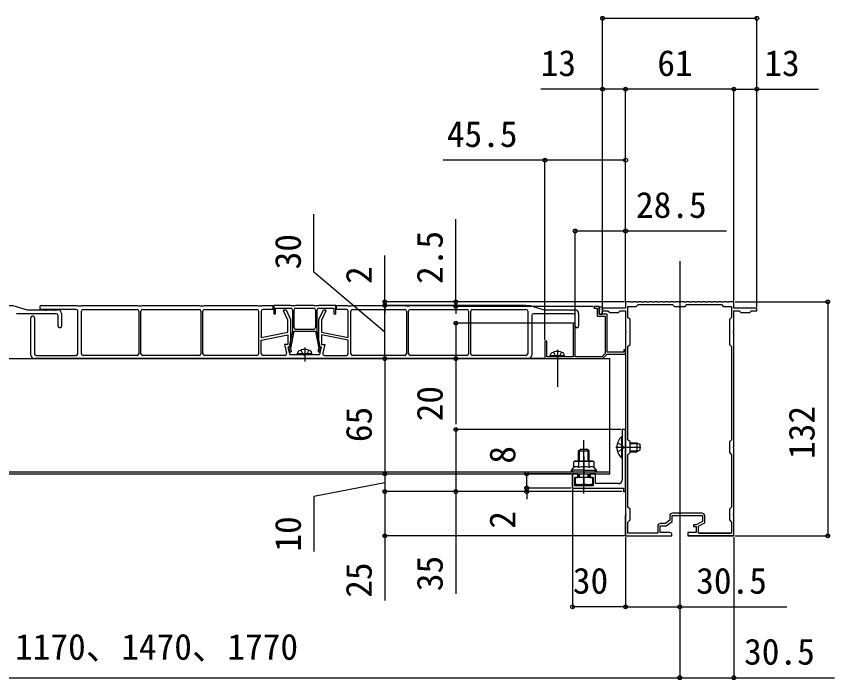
# Model space of a CAD drawing. Units: millimetres, scale not verified. Extents: x -875 to 875, y -1304 to 1297.
# Drawn here: x -419.2 to 42.4, y -263.3 to 110.9 of the extents above; entities that cross this region are included whole.
import ezdxf
from ezdxf.enums import TextEntityAlignment as Align

# ---------------------------------------------------------------- set-up
doc = ezdxf.new("R2010")
doc.units = ezdxf.units.MM
doc.header["$LTSCALE"] = 8
for name, color, linetype in [('0-2_YKK_11', 7, 'Continuous'), ('0-3_YKK_12', 2, 'Continuous'), ('0-4_YKK_13', 4, 'Continuous'), ('0-6_YKK_D', 6, 'Continuous')]:
    doc.layers.add(name, color=color, linetype=linetype)
doc.styles.add('ＭＳ ゴシック', font='')
doc.styles.get('ＭＳ ゴシック').set_extended_font_data('MS Gothic')

msp = doc.modelspace()

# ---------------------------------------------------------------- linework, layer by layer
at = {"layer": '0-2_YKK_11'}
for p, q in [((-385.5, -54.4), (-404.9, -54.4)), ((-381.5, -54.4), (-351.1, -54.4)), ((-347.9, -54.4), (-316.1, -54.4)), ((-312.9, -54.4), (-283.5, -54.4)), ((-262.5, -64.7), (-262.5, -54.7)), ((-250.5, -54.7), (-250.5, -64.7)), ((-229.5, -54.4), (-200.1, -54.4)), ((-196.9, -54.4), (-165.1, -54.4)), ((-161.9, -54.4), (-131.7, -54.4)), ((-396.666, -56.9), (-419.166, -56.9)), ((-411, -80.2), (-411, -59.2)), ((-409, -59.2), (-409, -79.4)), ((-395.666, -63.7), (-395.666, -57.9)), ((-393.666, -56.7), (-393.666, -63.7)), ((-384.5, -79.4), (-384.5, -55.4)), ((-382.5, -79.4), (-382.5, -55.4)), ((-350.1, -55.4), (-350.1, -79.4)), ((-348.9, -79.4), (-348.9, -55.4)), ((-315.1, -55.4), (-315.1, -79.4)), ((-313.9, -79.4), (-313.9, -55.4)), ((-282.5, -55.4), (-282.5, -79.4)), ((-230.5, -79.4), (-230.5, -55.4)), ((-199.1, -55.4), (-199.1, -79.4)), ((-197.9, -79.4), (-197.9, -55.4)), ((-164.1, -55.4), (-164.1, -79.4)), ((-162.9, -79.4), (-162.9, -55.4)), ((-130.7, -55.4), (-130.7, -79.4)), ((-128.5, -57.9), (-128.5, -80.2)), ((-105, -56.9), (-127.5, -56.9)), ((-104, -63.7), (-104, -57.9)), ((-102, -56.7), (-102, -63.7)), ((-251.5, -65.7), (-261.5, -65.7)), ((-281, -79.4), (-281, -71.73)), ((-232, -79.4), (-232, -71.73)), ((-121, -72.75), (-121, -82.2)), ((-130.5, -82.2), (-409, -82.2)), ((-408, -80.4), (-385.5, -80.4)), ((-351.1, -80.4), (-381.5, -80.4)), ((-316.1, -80.4), (-347.9, -80.4)), ((-283.5, -80.4), (-312.9, -80.4)), ((-267.689, -80.4), (-280, -80.4)), ((-245.311, -80.4), (-233, -80.4)), ((-200.1, -80.4), (-229.5, -80.4)), ((-165.1, -80.4), (-196.9, -80.4)), ((-131.7, -80.4), (-161.9, -80.4)), ((-105.5, -154.9), (-105.5, -147.5)), ((-104.2, -149.5), (-104.2, -153.6)), ((-75.5, -181.9), (-75.5, -170.658)), ((-32.4, -169.4), (-49.1, -169.4)), ((-14.8, -182.2), (-40.2, -182.2)), ((-34.1, -180.7), (-16.1, -180.7))]:
    msp.add_line(p, q, dxfattribs=at)
for points in [[(-75.5, -50.2), (-75.5, -53.7), (-81.542, -53.7), (-81.725, -53.82), (-82.275, -53.82), (-82.458, -53.7), (-88.5, -53.7), (-88.5, -55.2), (-85.5, -55.2), (-84.5, -56.2), (-79.5, -56.2), (-78.5, -55.2), (-75.5, -55.2), (-75.5, -66.742), (-75.38, -66.925), (-75.38, -67.475), (-75.5, -67.658)], [(-44.725, -50.32), (-45.275, -50.32), (-45.458, -50.2), (-47.3, -50.2), (-47.5, -50.4), (-48.5, -50.4), (-48.7, -50.2), (-50.3, -50.2), (-50.5, -50.4), (-51.5, -50.4), (-51.7, -50.2), (-53.3, -50.2), (-53.5, -50.4), (-54.5, -50.4), (-54.7, -50.2), (-56.3, -50.2), (-56.5, -50.4), (-57.5, -50.4), (-57.7, -50.2), (-59.3, -50.2), (-59.5, -50.4), (-60.5, -50.4), (-60.7, -50.2), (-62.3, -50.2), (-62.5, -50.4), (-63.5, -50.4), (-63.7, -50.2), (-65.3, -50.2), (-65.5, -50.4), (-66.5, -50.4), (-66.7, -50.2), (-68.3, -50.2), (-68.5, -50.4), (-69.5, -50.4), (-69.7, -50.2), (-71.3, -50.2), (-71.5, -50.4), (-72.5, -50.4), (-72.7, -50.2), (-75.5, -50.2)], [(-14.5, -53.7), (-14.5, -50.2), (-17.3, -50.2), (-17.5, -50.4), (-18.5, -50.4), (-18.7, -50.2), (-20.3, -50.2), (-20.5, -50.4), (-21.5, -50.4), (-21.7, -50.2), (-23.3, -50.2), (-23.5, -50.4), (-24.5, -50.4), (-24.7, -50.2), (-26.3, -50.2), (-26.5, -50.4), (-27.5, -50.4), (-27.7, -50.2), (-29.3, -50.2), (-29.5, -50.4), (-30.5, -50.4), (-30.7, -50.2), (-32.3, -50.2), (-32.5, -50.4), (-33.5, -50.4), (-33.7, -50.2), (-35.3, -50.2), (-35.5, -50.4), (-36.5, -50.4), (-36.7, -50.2), (-38.3, -50.2), (-38.5, -50.4), (-39.5, -50.4), (-39.7, -50.2), (-41.3, -50.2), (-41.5, -50.4), (-42.5, -50.4), (-42.7, -50.2), (-44.542, -50.2), (-44.725, -50.32)], [(-483.666, -54.4), (-489.166, -54.4), (-489.166, -52.2), (-483.416, -52.2), (-482.916, -52.35), (-480.916, -52.35), (-480.416, -52.2), (-453.666, -52.2), (-453.166, -52.35), (-451.166, -52.35), (-450.666, -52.2), (-421.166, -52.2), (-413.166, -54.7), (-403.186, -54.7), (-402.926, -54.85), (-402.406, -54.85), (-402.147, -54.7), (-398.186, -54.7), (-397.926, -54.85), (-397.406, -54.85), (-397.147, -54.7), (-395.666, -54.7)], [(-404.9, -52.2), (-385, -52.2), (-384.5, -52.35), (-382.5, -52.35), (-382, -52.2), (-351, -52.2), (-350.5, -52.35), (-348.5, -52.35), (-348, -52.2), (-316, -52.2), (-315.5, -52.35), (-313.5, -52.35), (-313, -52.2), (-283.25, -52.2), (-282.75, -52.35), (-280.75, -52.35), (-280.25, -52.2), (-274.5, -52.2), (-274.5, -54.4), (-280, -54.4)], [(-281, -55.4), (-281, -70.2), (-266, -67.2), (-266, -60.535), (-268.4, -55.245), (-268.049, -54.7), (-267, -54.7), (-264.5, -60.211), (-264.5, -75.7), (-266, -75.7), (-265, -79.9), (-257.02, -79.9), (-256.76, -80.05), (-256.24, -80.05), (-255.98, -79.9), (-248, -79.9), (-247, -75.7), (-248.5, -75.7), (-248.5, -60.2), (-246, -54.7), (-244.951, -54.7), (-244.6, -55.245), (-247, -60.525), (-247, -67.2), (-232, -70.2), (-232, -55.4)], [(-248.5, -53.7), (-240, -53.7), (-240, -56.7), (-239.5, -57.2), (-239, -56.7), (-239, -52.2), (-248.5, -52.2), (-249, -52.35), (-251, -52.35), (-251.5, -52.2), (-261.5, -52.2), (-262, -52.35), (-264, -52.35), (-264.5, -52.2), (-274, -52.2), (-274, -56.7), (-273.5, -57.2), (-273, -56.7), (-273, -53.7), (-264.5, -53.7)], [(-263.5, -54.7), (-263.5, -66.7), (-265.263, -75.517), (-265.426, -75.728), (-265.586, -76.089), (-264.88, -78.538), (-263.92, -78.262), (-264.435, -76.474), (-262.48, -66.7), (-250.52, -66.7), (-248.565, -76.474), (-249.08, -78.262), (-248.12, -78.538), (-247.414, -76.089), (-247.574, -75.728), (-247.737, -75.517), (-249.5, -66.7), (-249.5, -54.7)], [(-261.5, -53.7), (-256.5, -53.7), (-251.5, -53.7)], [(-233, -54.4), (-238.5, -54.4), (-238.5, -52.2), (-232.75, -52.2), (-232.25, -52.35), (-230.25, -52.35), (-229.75, -52.2), (-200, -52.2), (-199.5, -52.35), (-197.5, -52.35), (-197, -52.2), (-165, -52.2), (-164.5, -52.35), (-162.5, -52.35), (-162, -52.2), (-129.5, -52.2), (-121.5, -54.7), (-106.52, -54.7), (-106.26, -54.85), (-105.74, -54.85), (-105.48, -54.7), (-104, -54.7)], [(-121, -82.2), (-88.5, -82.2), (-86, -79.7), (-75.5, -79.7), (-75.5, -77.2), (-76.6, -77.2), (-76.6, -78.6), (-86, -78.6), (-86, -57.2), (-90.5, -57.2), (-90.5, -52.7), (-92.95, -52.7)], [(-92.95, -53.8), (-91.6, -53.8), (-91.6, -58.3), (-87.1, -58.3), (-87.1, -79.244), (-88.956, -81.1), (-104, -81.1), (-104, -62.75)], [(-57.4, -176.7), (-57.4, -180.7), (-74.2, -180.7), (-74.2, -174.4), (-73, -173.2), (-73, -167.2), (-74.2, -166), (-74.2, -136.4), (-73, -135.2), (-73, -129.2), (-74.2, -128), (-74.2, -75.4), (-73, -74.2), (-73, -60.2), (-74.2, -59), (-74.2, -52.7), (-69.5, -52.7), (-68.5, -51.7), (-49, -51.7), (-48, -52.7), (-42, -52.7), (-41, -51.7), (-21.5, -51.7), (-20.5, -52.7), (-15.8, -52.7), (-15.8, -59), (-17, -60.2), (-17, -74.2), (-15.8, -75.4)], [(-50.5, -180.2), (-56.1, -180.2), (-56.1, -176.5), (-52.6, -176.5), (-49.3, -174), (-49.3, -170.7), (-32.2, -170.7), (-32.2, -174), (-35.7, -175.9), (-37.2, -175.9), (-37.2, -176.8), (-35.7, -176.8), (-35.7, -180.2), (-40.5, -180.2), (-40.5, -182.2), (-14.5, -182.2), (-14.5, -170.658), (-14.62, -170.475), (-14.62, -169.925), (-14.5, -169.742), (-14.5, -132.658), (-14.62, -132.475), (-14.62, -131.925), (-14.5, -131.742), (-14.5, -67.658), (-14.62, -67.475), (-14.62, -66.925), (-14.5, -66.742), (-14.5, -55.2), (-11.5, -55.2), (-10.5, -56.2), (-5.5, -56.2), (-4.5, -55.2), (-1.5, -55.2), (-1.5, -53.7), (-7.537, -53.7), (-7.72, -53.82), (-8.27, -53.82), (-8.454, -53.7), (-14.5, -53.7)], [(-105.1, -62.75), (-105.1, -81.1), (-119.9, -81.1), (-119.9, -72.75)], [(-281, -71.73), (-266, -68.73), (-266, -74.2), (-267.899, -74.2), (-266.716, -79.168)], [(-232, -71.73), (-247, -68.73), (-247, -74.2), (-245.101, -74.2), (-246.284, -79.168)], [(-75.5, -67.658), (-75.5, -131.742), (-75.38, -131.925), (-75.38, -132.475), (-75.5, -132.658), (-75.5, -169.742), (-75.38, -169.925), (-75.38, -170.475), (-75.5, -170.658), (-75.5, -182.2), (-49.5, -182.2), (-49.5, -181.2)], [(-15.8, -75.4), (-15.8, -128), (-17, -129.2), (-17, -135.2), (-15.8, -136.4), (-15.8, -166), (-17, -167.2), (-17, -173.2), (-15.8, -174.4), (-15.8, -180.7), (-34.4, -180.7), (-34.4, -176.673), (-30.9, -174.773), (-30.9, -170.9)], [(-75.5, -157.2), (-75.5, -122.2), (-77.5, -122.2), (-77.5, -131.742), (-77.38, -131.925), (-77.38, -132.475), (-77.5, -132.658), (-77.5, -150.7)], [(-79.5, -152.7), (-92.5, -152.7), (-92.5, -147.2), (-95.5, -147.2), (-95.5, -149.2), (-93.8, -149.2), (-93.8, -153.9), (-104.2, -153.9), (-104.2, -149.2), (-102.5, -149.2), (-102.5, -147.2), (-105.5, -147.2), (-105.5, -155.2), (-76.7, -155.2), (-76.7, -157.2), (-75.5, -157.2)], [(-50.6, -170.9), (-50.6, -173.354), (-53.037, -175.2), (-55.9, -175.2)]]:
    msp.add_lwpolyline(points, dxfattribs=at)
for centre, radius, start, end in [((-404.9, -53.3), 1.1, 89.99999, 270.00001), ((-395.666, -56.7), 2, 0.00001, 89.99999), ((-385.5, -55.4), 1, 0.00001, 89.99999), ((-381.5, -55.4), 1, 90.00001, 179.99999), ((-351.1, -55.4), 1, 0.00001, 89.99999), ((-347.9, -55.4), 1, 90.00001, 179.99999), ((-316.1, -55.4), 1, 0.00001, 89.99999), ((-312.9, -55.4), 1, 90.00001, 179.99999), ((-283.5, -55.4), 1, 0.00001, 89.99999), ((-280, -55.4), 1, 90.00001, 179.99999), ((-264.5, -54.7), 1, 0.00001, 89.99999), ((-261.5, -54.7), 1, 90.00001, 179.99999), ((-251.5, -54.7), 1, 0.00001, 89.99999), ((-248.5, -54.7), 1, 90.00001, 179.99999), ((-233, -55.4), 1, 0.00001, 89.99999), ((-229.5, -55.4), 1, 90.00001, 179.99999), ((-200.1, -55.4), 1, 0.00001, 89.99999), ((-196.9, -55.4), 1, 90.00001, 179.99999), ((-165.1, -55.4), 1, 0.00001, 89.99999), ((-161.9, -55.4), 1, 90.00001, 179.99999), ((-131.7, -55.4), 1, 0.00001, 89.99999), ((-104, -56.7), 2, 0.00001, 89.99999), ((-92.95, -53.25), 0.55, 89.99999, 270.00001), ((-410, -59.2), 1, 359.99999, 180.00001), ((-396.666, -57.9), 1, 0.00001, 89.99999), ((-127.5, -57.9), 1, 90.00001, 179.99999), ((-105, -57.9), 1, 0.00001, 89.99999), ((-394.666, -63.7), 1, 179.99999, 0.00001), ((-104.55, -62.75), 0.55, 359.99999, 180.00001), ((-103, -63.7), 1, 179.99999, 0.00001), ((-261.5, -64.7), 1, 180.00001, 269.99999), ((-251.5, -64.7), 1, 270.00001, 359.99999), ((-120.45, -72.75), 0.55, 359.99999, 180.00001), ((-409, -80.2), 2, 180.00001, 269.99999), ((-408, -79.4), 1, 180.00001, 269.99999), ((-385.5, -79.4), 1, 270.00001, 359.99999), ((-381.5, -79.4), 1, 180.00001, 269.99999), ((-351.1, -79.4), 1, 270.00001, 359.99999), ((-347.9, -79.4), 1, 180.00001, 269.99999), ((-316.1, -79.4), 1, 270.00001, 359.99999), ((-312.9, -79.4), 1, 180.00001, 269.99999), ((-283.5, -79.4), 1, 270.00001, 359.99999), ((-280, -79.4), 1, 180.00001, 269.99999), ((-267.689, -79.4), 1, 269.99997, 13.3925), ((-245.311, -79.4), 1, 166.6075, 270.00003), ((-233, -79.4), 1, 270.00001, 359.99999), ((-229.5, -79.4), 1, 180.00001, 269.99999), ((-200.1, -79.4), 1, 270.00001, 359.99999), ((-196.9, -79.4), 1, 180.00001, 269.99999), ((-165.1, -79.4), 1, 270.00001, 359.99999), ((-161.9, -79.4), 1, 180.00001, 269.99999), ((-131.7, -79.4), 1, 270.00001, 359.99999), ((-130.5, -80.2), 2, 270.00001, 359.99999), ((-79.5, -150.7), 2, 270.00001, 359.99999), ((-49.1, -170.9), 1.5, 90.00001, 179.99999), ((-32.4, -170.9), 1.5, 0.00001, 89.99999), ((-55.9, -176.7), 1.5, 90.00001, 179.99999), ((-50.5, -181.2), 1, 0.00001, 89.99999)]:
    msp.add_arc(centre, radius, start, end, dxfattribs=at)
at = {"layer": '0-3_YKK_12'}
for p, q in [((-45, -27.2), (-45, -207.2)), ((-626.5, -82.2), (-84.5, -82.2)), ((-84.5, -147.2), (-84.5, -82.2)), ((-626.5, -146), (-84.5, -146)), ((-626.5, -147.2), (-84.5, -147.2))]:
    msp.add_line(p, q, dxfattribs=at)
at = {"layer": '0-4_YKK_13'}
for p, q in [((-90.397, -54.418), (-90.392, -54.416)), ((-89.943, -54.583), (-89.901, -54.556)), ((-89.864, -53.982), (-89.839, -53.982)), ((-89.056, -54.67), (-89.031, -54.67)), ((-89.025, -53.932), (-89.021, -53.93)), ((-88.598, -53.693), (-88.556, -53.666)), ((-88.537, -55.18), (-88.533, -55.178)), ((-90.385, -56.835), (-90.343, -56.807)), ((-90.098, -55.732), (-90.093, -55.73)), ((-89.864, -55.477), (-89.839, -55.477)), ((-89.864, -56.972), (-89.839, -56.972)), ((-89.61, -56.98), (-89.605, -56.978)), ((-89.056, -56.165), (-89.031, -56.165)), ((-89.04, -55.945), (-88.998, -55.917)), ((-256.5, -76), (-256.5, -83.9)), ((-114, -77.2), (-114, -98.1)), ((-260.5, -79.4), (-260.359, -78.598)), ((-252.5, -79.4), (-260.5, -79.4)), ((-260.5, -79.4), (-260.412, -79.9)), ((-252.588, -79.9), (-260.412, -79.9)), ((-252.5, -79.4), (-252.641, -78.598)), ((-252.5, -79.4), (-252.588, -79.9)), ((-118, -80.6), (-117.859, -79.798)), ((-110, -80.6), (-118, -80.6)), ((-118, -80.6), (-117.912, -81.1)), ((-110.088, -81.1), (-117.912, -81.1)), ((-110, -80.6), (-110.141, -79.798)), ((-110, -80.6), (-110.088, -81.1)), ((-99, -158.2), (-99, -128.2)), ((-77.748, -126.3), (-77.5, -126.3)), ((-77.748, -126.3), (-77.748, -138.1)), ((-77.5, -138.1), (-77.5, -126.3)), ((-101.46, -140), (-101.46, -133.66)), ((-96.54, -140), (-96.54, -133.66)), ((-81, -132.2), (-67, -132.2)), ((-80.083, -129.7), (-77.365, -131.055)), ((-80.083, -134.7), (-77.365, -133.345)), ((-76.756, -132.2), (-77.365, -131.055)), ((-76.756, -132.2), (-77.365, -133.345)), ((-73, -129.7), (-69.2, -129.7)), ((-73, -130.133), (-68.28, -130.133)), ((-69.2, -129.7), (-67.5, -130.5)), ((-69.2, -129.7), (-69.2, -134.7)), ((-67.5, -130.5), (-67.5, -133.9)), ((-102, -134.2), (-96, -134.2)), ((-99, -137.453), (-99, -146.884)), ((-77.748, -138.1), (-77.5, -138.1)), ((-73, -134.267), (-68.28, -134.267)), ((-73, -134.7), (-69.2, -134.7)), ((-67.5, -133.9), (-69.2, -134.7)), ((-104, -140), (-104.774, -140.447)), ((-104.774, -143.6), (-104.774, -140.447)), ((-104, -140), (-94, -140)), ((-101.887, -143.6), (-101.887, -140.447)), ((-96.113, -143.6), (-96.113, -140.447)), ((-94, -140), (-93.226, -140.447)), ((-93.226, -143.6), (-93.226, -140.447)), ((-106, -146), (-106, -145.2)), ((-106, -146), (-92, -146)), ((-102, -149.2), (-102, -147.2)), ((-101.46, -149.2), (-101.46, -147.2)), ((-96.54, -149.2), (-96.54, -147.2)), ((-96, -149.2), (-96, -147.2)), ((-92, -146), (-92, -145.2)), ((-99, -149.2), (-99, -152.767))]:
    msp.add_line(p, q, dxfattribs=at)
for points in [[(-90.5, -57.2), (-88.5, -57.2), (-88.5, -53.2), (-90.5, -53.2)], [(-94, -149.2), (-104, -149.2), (-104, -153.2), (-94, -153.2)]]:
    msp.add_lwpolyline(points, close=True, dxfattribs=at)
for points in [[(-258.8, -77.421), (-257.645, -79.737), (-256.5, -80.346)], [(-254.2, -77.421), (-255.355, -79.737), (-256.5, -80.346)], [(-116.258, -78.605), (-115.145, -80.837), (-114, -81.446)], [(-111.742, -78.605), (-112.855, -80.837), (-114, -81.446)], [(-102, -140), (-102, -134.2), (-101, -133.2), (-97, -133.2)], [(-96, -140), (-96, -134.2), (-97, -133.2)], [(-99, -145.2), (-106, -145.2), (-104.774, -143.6)], [(-99, -145.2), (-92, -145.2), (-93.226, -143.6)]]:
    msp.add_lwpolyline(points, dxfattribs=at)
for centre, radius, start, end in [((-259.472, -78.754), 0.9, 122.05588, 170), ((-256.5, -83.5), 6.5, 57.94412, 122.05588), ((-253.528, -78.754), 0.9, 10, 57.94412), ((-114, -84.7), 6.5, 57.94412, 122.05588), ((-116.972, -79.954), 0.9, 122.05588, 170), ((-115.75, -81.3), 0.2, 89.92103, 90), ((-111.028, -79.954), 0.9, 10, 57.94412), ((-72.8, -132.2), 7.7, 129.98312, 230.01688), ((-103.33, -142.556), 2.556, 55.61575, 124.38425), ((-99, -149.553), 9.553, 90, 107.58795), ((-99, -149.553), 9.553, 72.41205, 90), ((-94.67, -142.556), 2.556, 55.61575, 124.38425), ((-103.33, -145.709), 2.556, 55.61575, 124.38425), ((-99, -152.707), 9.553, 90, 107.58795), ((-99, -152.707), 9.553, 72.41205, 90), ((-94.67, -145.709), 2.556, 55.61575, 124.38425), ((-101.5, -145.767), 7.433, 250.34714, 289.65286), ((-96.5, -145.767), 7.433, 250.34714, 289.65286)]:
    msp.add_arc(centre, radius, start, end, dxfattribs=at)
for centre, major_axis, start_param, end_param in [((-104.5, -145.2), (1.5, 0), 3.1415927, 4.712389), ((-93.5, -145.2), (-1.5, 0), 1.5707963, 3.1415927)]:
    msp.add_ellipse(centre, major_axis=major_axis, ratio=0.533333, start_param=start_param, end_param=end_param, dxfattribs=at)
at = {"layer": '0-6_YKK_D'}
for p, q in [((-88.5, -53), (-88.5, 110.8)), ((-1.5, -53), (-1.5, 110.8)), ((-88.5, 109.8), (-1.5, 109.8)), ((-88.5, -53), (-88.5, 70.8)), ((-75.5, -49.5), (-75.5, 70.8)), ((-75.5, -49.5), (-75.5, 70.8)), ((-14.5, 69.8), (-75.5, 69.8)), ((-14.5, -49.5), (-14.5, 70.8)), ((-14.5, -49.5), (-14.5, 70.8)), ((-1.5, -53), (-1.5, 70.8)), ((-121, -71.75), (-121, 30.8)), ((-75.5, -49.5), (-75.5, 30.8)), ((-171.3, -50.2), (-171.3, -3.555)), ((-104, -61.75), (-104, -9.2)), ((-75.5, -49.5), (-75.5, -9.2)), ((-211.3, -50.2), (-211.3, -24.009)), ((-76.2, -50.2), (-212.3, -50.2)), ((-211.3, -52.2), (-211.3, -50.2)), ((-76.2, -50.2), (-172.3, -50.2)), ((-171.3, -52.7), (-171.3, -50.2)), ((-13.8, -50.2), (39.5, -50.2)), ((38.5, -50.2), (38.5, -182.2)), ((-132, -52.2), (-212.3, -52.2)), ((-132, -52.2), (-212.3, -52.2)), ((-211.3, -82.2), (-211.3, -52.2)), ((-211.3, -52.2), (-211.3, -56.5)), ((-93.95, -52.7), (-172.3, -52.7)), ((-171.3, -52.7), (-171.3, -57)), ((-105.55, -62.2), (-172.3, -62.2)), ((-121.7, -82.2), (-212.3, -82.2)), ((-211.3, -82.2), (-211.3, -147.2)), ((-121.7, -82.2), (-172.3, -82.2)), ((-78, -122.2), (-172.3, -122.2)), ((-211.3, -147.2), (-211.3, -157.2)), ((-106.2, -147.2), (-132.3, -147.2)), ((-131.3, -155.2), (-131.3, -147.2)), ((-131.3, -155.2), (-131.3, -150.9)), ((-106.2, -155.2), (-132.3, -155.2)), ((-106.2, -155.2), (-132.3, -155.2)), ((-131.3, -155.2), (-131.3, -157.2)), ((-105.5, -155.9), (-105.5, -223.2)), ((-77.4, -157.2), (-212.3, -157.2)), ((-77.4, -157.2), (-212.3, -157.2)), ((-77.4, -157.2), (-172.3, -157.2)), ((-77.4, -157.2), (-132.3, -157.2)), ((-131.3, -157.2), (-131.3, -161.5)), ((-76.2, -182.2), (-212.3, -182.2)), ((-75.5, -182.9), (-75.5, -223.2)), ((-75.5, -182.9), (-75.5, -223.2)), ((-14.5, -182.9), (-14.5, -263.2)), ((-13.8, -182.2), (39.5, -182.2)), ((-45, -203.2), (-45, -263.2)), ((-45, -203.2), (-45, -223.2)), ((-45, -217.2), (-45, -263.2)), ((-75.5, -222.2), (-105.5, -222.2)), ((-635, -262.2), (-45, -262.2))]:
    msp.add_line(p, q, dxfattribs=at)
for points in [[(-75.5, 69.8), (-88.5, 69.8), (-123.345, 69.8)], [(-14.5, 69.8), (-1.5, 69.8), (33.345, 69.8)], [(-75.5, 29.8), (-121, 29.8), (-178.345, 29.8)], [(-211.3, -67.2), (-251.3, -33.38), (-251.3, -0.789)], [(-104, -10.2), (-75.5, -10.2), (-18.609, -10.2)], [(-171.3, -62.2), (-171.3, -82.2), (-171.3, -119.091)], [(-171.3, -122.2), (-171.3, -157.2), (-171.3, -214.902)], [(-211.3, -152.2), (-251.3, -160.008), (-251.3, -191.008)], [(-211.3, -157.2), (-211.3, -182.2), (-211.3, -218.636)], [(-75.5, -222.2), (-45, -222.2), (15.362, -222.2)], [(-45, -262.2), (-14.5, -262.2), (42.391, -262.2)]]:
    msp.add_lwpolyline(points, dxfattribs=at)
for centre in [(-88.5, 109.8), (-1.5, 109.8), (-88.5, 69.8), (-75.5, 69.8), (-75.5, 69.8), (-14.5, 69.8), (-14.5, 69.8), (-1.5, 69.8), (-121, 29.8), (-75.5, 29.8), (-104, -10.2), (-75.5, -10.2), (-211.3, -50.2), (-171.3, -50.2), (38.5, -50.2), (-211.3, -52.2), (-211.3, -52.2), (-171.3, -52.7), (-171.3, -62.2), (-211.3, -82.2), (-211.3, -82.2), (-171.3, -82.2), (-171.3, -122.2), (-211.3, -147.2), (-211.3, -147.2), (-131.3, -147.2), (-211.3, -157.2), (-211.3, -157.2), (-171.3, -157.2), (-131.3, -155.2), (-131.3, -155.2), (-131.3, -157.2), (-211.3, -182.2), (38.5, -182.2), (-105.5, -222.2), (-75.5, -222.2), (-75.5, -222.2), (-45, -222.2), (-45, -262.2), (-45, -262.2), (-14.5, -262.2)]:
    msp.add_circle(centre, 1.075, dxfattribs=at)

# ---------------------------------------------------------------- texts
at = {"layer": '0-6_YKK_D', "style": 'ＭＳ ゴシック'}
for s, p in [('13', (-123.414, 72.8)), ('61', (-57.614, 72.8)), ('13', (2.732, 72.8)), ('45.5', (-176.368, 32.8)), ('28.5', (-69.677, -7.2)), ('30', (-105.273, -219.2)), ('30.5', (-35.706, -219.2)), ('D1＝870、1170、1470、1770', (-509.773, -256.473)), ('30.5', (-8.677, -259.2))]:
    msp.add_text(s, height=14.66, dxfattribs=at).set_placement(p, align=Align.BOTTOM_LEFT)
for s, p in [('30', (-254.3, -31.857)), ('2.5', (-174.3, -40.077)), ('2', (-214.3, -40.077)), ('20', (-174.3, -117.568)), ('65', (-214.3, -129.302)), ('132', (35.5, -138.814)), ('8', (-133.3, -141.46)), ('2', (-133.3, -178.147)), ('10', (-254.3, -191.076)), ('25', (-214.3, -217.114)), ('35', (-174.3, -213.38))]:
    msp.add_text(s, height=14.66, rotation=90, dxfattribs=at).set_placement(p, align=Align.BOTTOM_LEFT)

doc.saveas('drawing.dxf')
